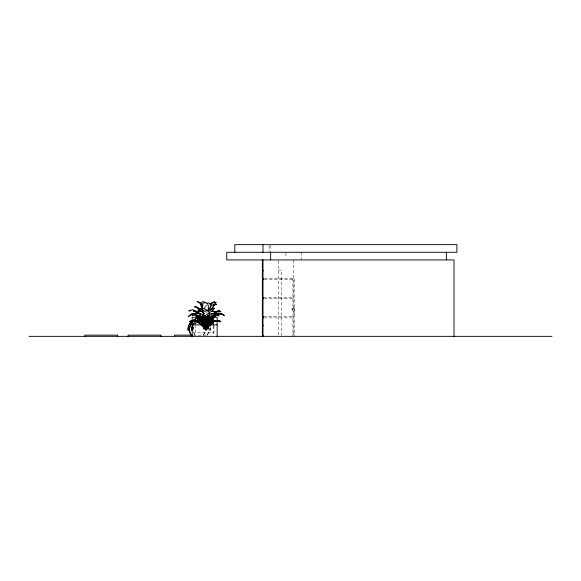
<?xml version="1.0" encoding="UTF-8"?>
<svg xmlns="http://www.w3.org/2000/svg" width="581" height="581" viewBox="0 0 581 581"><rect width="100%" height="100%" fill="white"/><g stroke="black" fill="none" stroke-linecap="round" stroke-linejoin="round"><path stroke-width="0.44" stroke-dasharray="2.9 2.18" d="M206.531 325.113L206.524 328.977L206.843 325.883M206.342 326.094L206.792 328.977L206.829 326.304M206.204 325.687L206.161 328.991L206.887 324.597M205.275 325.019L205.216 329.129L205.768 329.129L205.732 325.839M208.608 326.638L207.424 328.999L208.143 324.626L206.923 328.999L206.901 326.304M206.611 328.977L206.683 325.68M207.061 324.648L206.952 328.911L207.867 328.911L207.954 326.355L207.468 329.006M206.255 328.977L206.502 324.024M208.267 326.304L208.172 328.977L203.495 328.977L202.9 325.847M205.783 328.977L205.906 325.883M208.071 328.977L208.216 325.411M206.066 328.977L206.24 325.411M205.645 324.859L205.442 328.991L205.892 326.094M205.892 328.977L206.088 325.375M207.337 328.911L207.57 324.648M206.865 325.534L206.669 327.895L206.015 327.895L206.233 326.319M206.524 325.375L207.17 328.977L207.461 325.113M205.166 325.926L205.238 328.991L205.485 326.275M205.216 328.977L205.805 324.154L205.529 328.977L205.391 326.369M204.665 326.638L204.94 328.999L205.442 325.767M206.792 329.013L207.163 326.362M207.751 329.006L208.485 324.547M206.429 330.436L206.683 328.948L206.102 325.963M206.553 330.393L206.814 328.904L206.233 325.919M210.206 330.436L210.46 328.948L209.879 325.963M210.337 330.393L210.591 328.904L210.01 325.919M205.703 325.375L205.064 328.977L204.875 325.411M192.979 329.616L193.495 326.769M193.633 326.769L193.117 329.616L193.633 332.47L195.158 335.157M206.851 328.977L207.337 326.369M207.613 325.215L206.596 329.158L207.264 326.079M205.049 307.901L206.168 304.451M207.642 328.977L208.23 326.369M207.126 328.977L208.209 324.626M206.008 324.626L206.328 328.977L206.938 326.638M207.969 328.977L209.276 324.626M207.853 328.977L208.746 326.079M207.344 328.999L208.463 326.638M203.314 335.157L204.839 332.47L205.354 329.616L204.839 326.769M203.452 335.157L204.977 332.47L205.492 329.616L204.977 326.769M207.09 335.157L208.615 332.47L209.131 329.616L208.615 326.769M207.228 335.157L208.753 332.47L209.269 329.616L208.753 326.769M209.777 325.295L207.693 328.999L209.93 325.295M206.248 312.091L206.821 311.569M278.277 270.121L281.465 270.121L281.465 335.498M264.275 278.401L294.197 278.401L294.197 336.348M264.275 279.672L293.558 279.672M263.382 297.501L293.558 297.501M264.275 298.779L293.558 298.779M294.197 307.69L294.197 314.553M293.841 308.765L291.996 308.7L291.996 309.731L293.841 309.731M291.996 309.215L292.722 309.208M263.382 316.609L293.558 316.609M264.275 317.88L293.558 317.88M292.926 334.598L293.558 334.598M193.095 335.15L207.308 335.15M207.047 312.883L206.233 312.309M202.232 325.295L204.396 328.999M195.02 335.157L193.233 331.047M202.943 326.638L204.236 328.999L204.004 325.847M203.996 306.637L205.086 309.528M202.769 326.638L204.018 328.999L202.98 325.723M203.067 326.638L204.091 328.999L203.473 325.977M205.209 325.106L206.371 328.81L205.768 328.81L205.311 326.457M202.682 324.902L203.931 328.999M204.577 324.626L205.58 328.999M203.481 324.626L204.621 328.977M203.517 326.369L204.142 328.977L204.113 325.411M206.633 304.931L206.916 306.274M204.352 326.369L204.882 328.977M202.74 324.285L203.67 328.977M203.052 325.229L203.771 328.977M204.033 325.113L204.766 328.977M203.546 324.626L204.323 328.977M203.72 325.883L204.221 328.977M206.792 325.767L207.214 328.977M206.422 324.154L207.018 328.977L206.742 326.275M204.403 324.285L204.948 328.977M206.233 324.83L206.48 328.606L205.797 328.606L205.703 325.89M206.139 325.375L206.335 328.977M205.718 324.387L205.972 328.991M204.243 324.612L204.381 329.071L204.185 326.391M207.432 325.411L207.497 328.977M207.693 326.355L207.7 328.911M301.205 252.292L301.205 259.932M293.558 259.932L293.558 336.348M292.926 278.401L292.926 335.709M292.722 308.693L292.722 309.731M285.917 253.142L285.917 258.24M278.277 260.833L278.277 336.348M270.637 245.502L270.637 251.442M269.047 245.502L269.047 251.442M213.968 325.738L213.968 332.528L195.383 332.528L195.383 325.738M213.329 325.926L213.329 335.477M204.483 328.977L204.396 326.304L204.512 328.977"/><path stroke-width="0.87" d="M206.008 324.626L206.008 319.659L207.032 316.783L204.316 316.137L203.067 314.866L202.733 314.067L203.11 313.805C204.781 319.216 208.702 309.905 209.864 315.272L205.979 316.783L205.02 319.659L205.333 324.626M206.662 325.375L206.713 320.247L208.114 316.289M206.582 324.154L206.654 319.02M206.226 325.375L206.313 320.247L207.802 316.289M206.088 325.375L206.575 318.577M208.1 315.563L208.049 316.906L209.654 317.451L210.351 317.052M206.19 324.075L206.255 322.462M206.357 320.051L206.429 318.439M206.524 325.375L206.756 320.247M210.206 310.319L210.366 308.642M208.107 319.543L208.405 316.994M206.916 325.411L207.526 320.712M209.095 315.309L208.877 316.877L210.438 317.553L211.215 316.965M208.652 319.543L209.022 316.994M206.749 322.39L207.933 315.534M207.41 319.942L208.194 315.941M207.432 325.411L207.715 323.842M207.998 322.273L208.281 320.712M210.453 307.807L210.206 303.878L208.761 302.81L206.829 303.609M205.42 315.606L204.519 317.052L203.503 317.451L202.326 316.906M206.938 325.113L208.013 320.414M205.543 315.955L204.882 318.809L205.137 324.387M206.502 324.859L206.981 322.847L208.601 321.286L209.421 321.286L207.744 322.847L207.083 324.859M208.216 325.411L209.153 321.489M207.729 311.452C208.608 308.751 208.928 305.381 207.061 302.999L204.229 302.686C201.934 303.369 202.384 306.645 202.529 308.656M208.303 325.411L209.269 321.489M207.461 325.113L208.557 321.199M207.664 324.626L208.753 321.315M208.259 324.547L209.603 320.683M208.209 324.626L209.676 320.487L208.143 324.626M212.406 308.453L214.883 303.732L216.255 302.505L213.902 302.686M208.485 324.547L210.475 319.136L212.973 315.679M208.623 324.626L210.242 320.487M210.569 319.659L211.44 317.502M209.022 322.077L209.726 320.509M208.419 310.399C209.719 307.255 212.61 303.028 216.64 304.437C216.437 302.716 211.564 307.886 211.244 309.412M210.068 319.368L210.852 317.364M207.911 319.151L208.775 317.415L208.143 317.553M208.027 310.762L209.225 308.402M209.189 324.626L211.455 320.371M211.92 311.351L213.677 308.801C216.887 308.039 209.385 309.056 209.436 310.988M209.124 319.303L210.169 317.364L209.363 317.364L207.896 320.037M209.276 324.626C206.829 324.568 222.065 309.15 211.833 319.659M211.324 304.931C211.099 303.609 215.529 300.776 214.81 301.938L211.499 302.672L210.155 304.19M209.748 319.151L210.976 317.415L210.162 317.415L208.441 319.819M210.14 319.136L211.128 317.756M201.578 316.994L201.106 317.451L200.99 317.052M213.525 313.849L214.157 313.006C215.602 309.789 211.026 310.958 209.371 312.752M209.777 325.295L212.711 322.128C214.803 321.489 218.746 319.623 220.046 321.918C217.49 320.262 213.968 320.109 211.426 321.823L212.377 322.397L209.436 325.295L208.652 323.849M215.057 313.871L216.393 312.208L218.979 310.639L220.925 311.939C220.671 310.719 215.711 310.813 214.178 312.353M209.683 325.295L212.929 322.397C214.701 321.024 220.765 319.986 220.94 321.823M210.83 319.172L212.312 317.357L209.981 320.022M209.93 325.295L212.871 322.491L212.319 321.823M214.861 311.866L215.95 311.205L216.234 312.012L215.725 312.128M209.291 319.659L211.811 316.783L212.559 316.783L209.988 319.659M190.401 321.823L192.18 320.574L194.599 320.894L198.39 322.491L199.087 322.041C196.821 320.53 193.88 320.53 191.36 321.395M192.464 322.891C188.28 326.181 188.28 333.058 192.464 336.348M192.601 322.891C188.418 326.181 188.418 333.058 192.601 336.348M195.02 324.082L196.378 322.891M193.357 311.075L195.601 311.489M211.578 317.197L213.22 315.803M215.181 312.752L216.372 311.765M208.092 314.154L209.066 313.377L208.732 311.147L207.388 310.043L206.066 310.385C205.173 313.239 203.466 309.005 202.842 311.111L203.902 313.98M215.253 315.73L214.701 316.18C214.404 317.989 214.745 314.423 216.473 314.866M197.555 308.446L199.436 309.477L200.314 311.351M214.411 312.513L216.125 311.372M214.658 314.401L215.566 313.094L215.29 314.212L211.615 313.37L209.509 314.532M200.053 318.599C195.637 320.683 190.938 325.099 192.042 330.436M214.28 315.381L212.232 316.841L212.181 317.596L211.905 317.175M212.791 316.137L214.244 315.294M192.362 313.573L190.299 314.655L191.49 314.103M200.343 321.395C199.61 323.014 198.019 320.015 198.629 320.894L199.13 321.576L202.362 322.491M190.372 315.098L188.193 316.703L190.837 314.539L192.514 314.699M209.748 322.041L211.637 320.981C213.852 320.16 211.542 323.443 210.554 321.046M212.377 316.5L213.902 315.846M198.172 317.822C192.892 319.47 187.002 324.285 188.135 330.393M198.303 317.865C193.023 319.514 187.126 324.329 188.266 330.436M202.079 317.865C196.705 319.325 190.786 324.285 191.912 330.393M199.835 309.012L201.171 308.46M215.733 313.958L218.71 312.818L221.506 314.365L220.344 313.922M190.684 310.043L188.81 311.067L192.848 309.651L196.523 311.293L198.027 313.043M198.92 311.017L198.194 310.043L199.479 311.452M217.541 311.307L219.676 311.075M218.224 314.009L221.615 313.486L224.23 315.73C225.297 315.781 221.724 313.696 220.882 313.805L217.374 314.183M214.324 320.894L217.693 320.574L219.495 321.046M262.997 270.761L263.636 270.761M195.666 313.37L194.57 314.067L198.818 313.043L202.021 314.401L203.067 315.846L203.009 316.5L201.476 317.553L198.891 315.832M193.074 313.834L194.366 313.834M198.361 317.241L192.195 317.241L192.195 336.348M200.118 317.241L202.762 317.241M211.571 317.241L217.149 317.241L217.149 336.348M201.818 322.397L202.355 322.397M192.195 324.888L217.149 324.888M262.997 325.52L263.636 325.52M192.202 335.15L174.438 335.15L174.438 336.348M29.05 336.348L551.95 336.348M193.168 314.829L194.475 314.924L197.663 316.965C197.547 318.758 197.358 315.868 198.513 317.32L198.738 317.894L199.566 317.241L198.23 315.723M204.635 315.933L206.037 316.463M194.875 314.009L193.364 313.428L193.103 314.292M217.599 311.111L219.269 311.307M211.637 310.842L215.093 311.808M198.709 308.591L201.549 309.753M196.138 311.307L198.782 312.752M200.169 317.865L202.326 318.555M196.516 317.822L201.295 320.189M196.393 317.865L201.164 320.233M207.875 316.463L207.301 316.006M193.161 310.741L195.085 311.452L195.899 312.396M197.598 315.73L199.61 316.783L202.224 319.659M215.152 313.595L216.299 314.06M205.158 302.381L203.103 301.539L202.341 302.011C200.234 303.609 201.454 307.102 201.571 309.528L202.435 310.53M218.55 315.73L219.03 315.73L218.456 314.198M198.157 322.397L200.794 323.951L201.934 325.295M195.732 315.73L197.685 316.928L194.947 314.837M198.39 322.397L201.738 325.295M199.494 310.269C198.825 308.939 194.584 305.708 194.439 306.979C197.714 305.795 199.995 309.194 201.309 311.619M200.14 313.936C193.502 308.969 202.9 310.784 204.628 313.849M201.273 325.026C199.065 321.467 190.931 319.441 189.224 321.823C191.715 319.456 198.411 321.039 198.535 322.397L201.149 323.951L202.232 325.295M206.974 310.741C206.197 309.15 202.224 307.639 201.672 309.077L202.885 312.498M201.062 320.668L198.506 317.763L201.447 320.668M199.682 316.783L195.768 314.183L193.393 313.805L191.919 315.73L196.117 313.428L199.588 314.009L201.062 315.73L199.682 316.783L203.103 324.626M202.573 309.52L203.793 310.929M195.506 311.525L196.77 313.006M203.016 305.417L200.735 302.672L197.017 301.539L199.915 303.282L203.009 308.402M202.929 320.712L200.903 317.364L203.306 320.712L203.837 323.058M208.775 323.806L209.596 325.215M204.592 323.101L205.413 324.51M204.461 323.145L205.282 324.554M199.029 315.657L202.74 324.285M198.825 315.679L202.602 324.285M204.621 325.106L203.931 323.762L201.839 322.208L203.728 321.859L203.118 320.799C200.924 320.247 197.09 322.368 197.794 320.647L202.58 322.208L204.628 323.762L205.209 325.106M201.396 321.431L203.052 325.229M203.938 317.974L205.18 324.242M202.072 322.186L202.696 323.711M202.224 321.315L201.563 319.659L198.905 316.783L200.278 316.783L203.481 324.626M204.374 317.277L205.413 321.402M205.478 320.247L204.113 316.289M204.585 316.289L205.383 318.664M203.597 325.113L201.309 317.415L201.992 317.415L204.033 325.113M202.326 316.217L204.142 324.612M202.725 316.965L204.243 324.612L203.343 317.364L204.04 317.364L204.773 324.626M205.129 315.817L205.551 317.306L205.362 315.541M203.125 321.489L203.524 323.058M203.59 322.658L202.878 316.405M203.691 318.591L204.403 324.285M205.638 315.817L205.783 317.306M206.676 316.994L207.083 323.799M206.015 321.954L206.11 324.518M207.548 316.994L207.664 322.949M205.965 322.811L205.994 324.518M454.022 336.348L454.022 259.932L226.743 259.932L226.743 252.292L456.891 252.292L456.891 244.652L234.818 244.652L234.818 252.292M446.382 252.292L446.382 259.932M270.637 252.292L270.637 259.932M263.316 336.348L263.316 335.709L262.358 335.709L262.358 317.88L263.382 317.88L263.382 316.609L262.358 316.609L262.358 298.779L263.382 298.779L263.382 297.501L262.358 297.501L262.358 279.672L263.382 279.672L263.382 278.401L262.358 278.401L262.358 259.932M262.997 244.652L262.997 252.292M262.997 259.932L262.997 336.348M213.329 317.241L213.329 320.719M213.329 322.455L213.329 325.062M160.981 336.348L160.981 335.15L128.111 335.15L128.111 336.348M117.682 336.348L117.682 335.15L84.811 335.15L84.811 336.348M206.429 322.448L206.422 324.154L206.422 322.448M217.926 314.292L218.136 315.904L214.316 313.805L211.818 314.183L210.671 316.137L212.065 316.965L212.777 316.18L215.522 315.272L217.81 313.428L217.926 314.292M207.286 319.877L207.33 320.937L208.862 321.387L212.072 320.472L212.806 319.732C211.52 319.833 210.678 321.663 208.543 319.673L207.286 319.877M197.627 317.538L200.147 320.24L202.725 324.902L200.147 320.24L197.627 317.538"/></g></svg>
